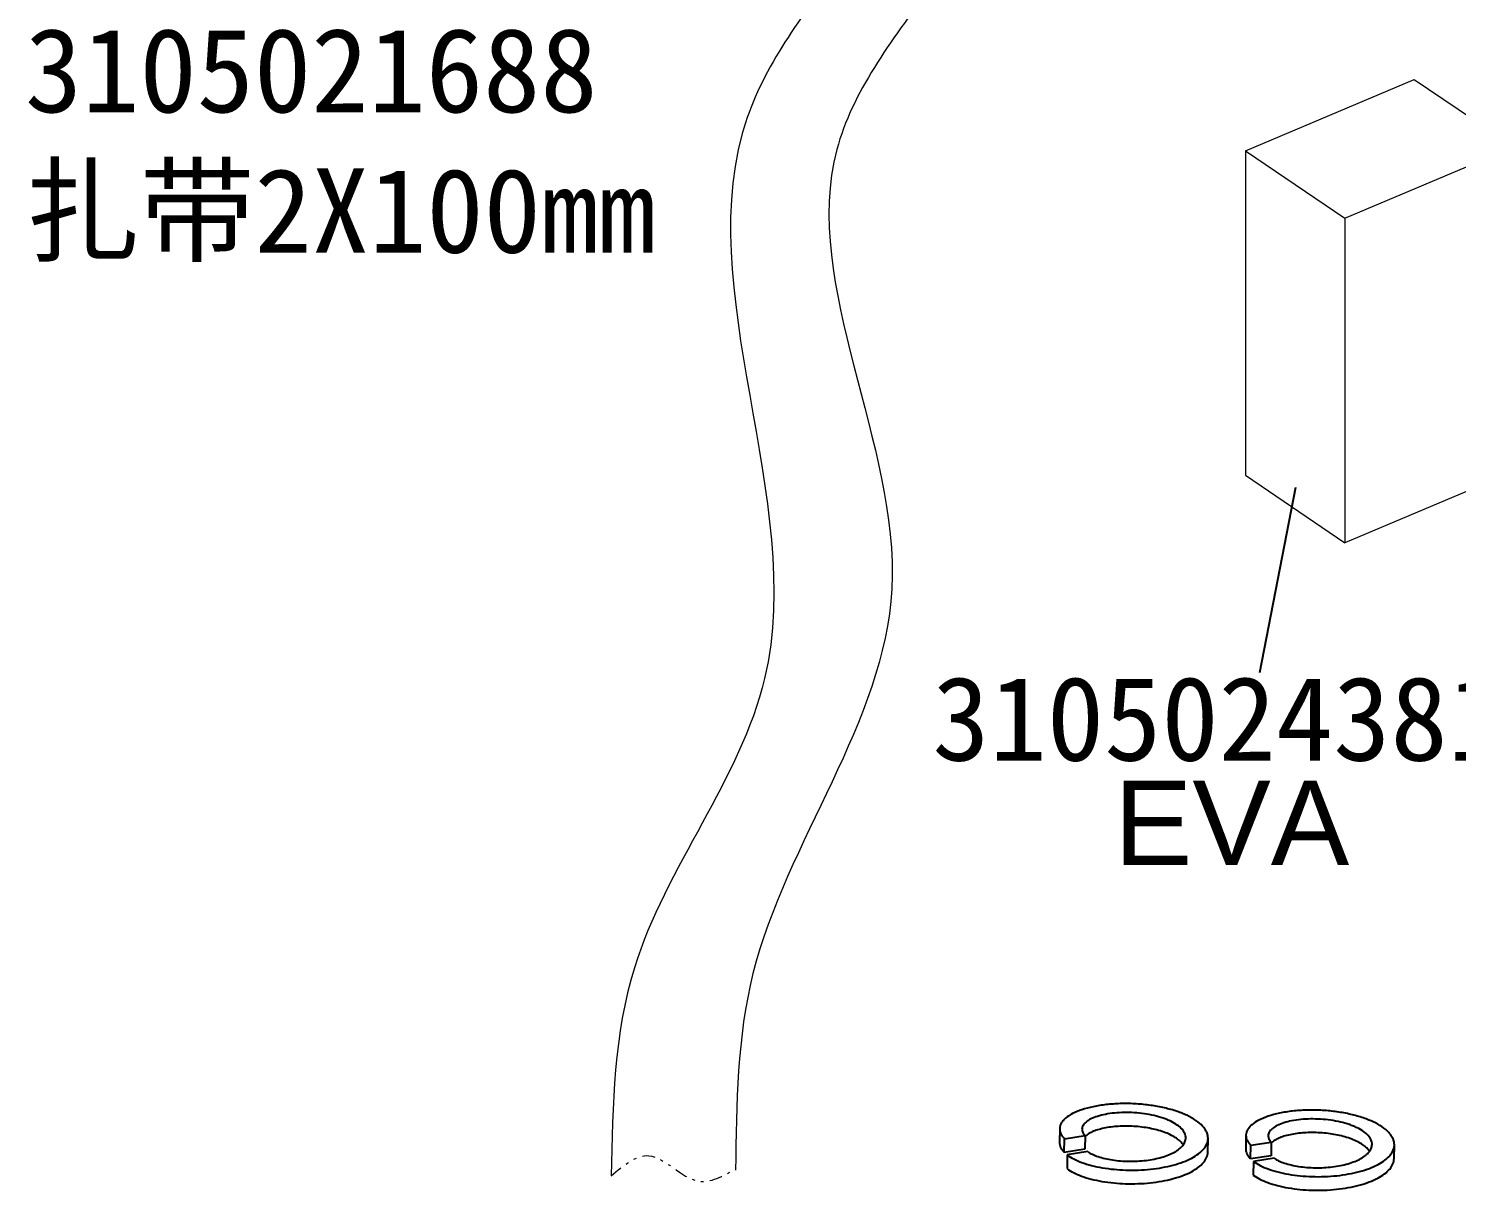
# Model space of a CAD drawing. Header units: millimetres. Extents: x 0 to 549, y 0 to 190.
# Drawn here: x 73.9 to 124.8, y 38.3 to 79.7 of the extents above; entities that cross this region are included whole.
import ezdxf

# ---------------------------------------------------------------- set-up
doc = ezdxf.new("R2010")
doc.units = ezdxf.units.MM
doc.linetypes.add('DIVIDE', pattern=[31.75, 12.7, -6.35, 0, -6.35, 0, -6.35])
doc.styles.get("Standard").update_dxf_attribs({"font": 'SimSun.ttf'})

msp = doc.modelspace()

# ---------------------------------------------------------------- linework, layer by layer
at = {"lineweight": 13}
for p, q in [((117.262, 75.349), (123.281, 77.889)), ((123.281, 77.889), (126.825, 75.483)), ((117.262, 75.349), (120.806, 72.943)), ((117.262, 75.349), (117.262, 63.787)), ((120.806, 72.943), (126.825, 75.483)), ((120.806, 72.943), (120.806, 61.381)), ((117.262, 63.787), (120.806, 61.381)), ((126.825, 63.921), (120.806, 61.381))]:
    msp.add_line(p, q, dxfattribs=at)
msp.add_line((117.779, 56.757), (119.061, 63.356))
at = {"color": 7, "linetype": 'Continuous'}
for p, q in [((110.644, 40.505), (110.634, 40.02)), ((110.819, 40.143), (111.546, 40.257)), ((111.546, 40.257), (111.536, 39.773)), ((117.282, 40.274), (117.272, 39.789)), ((110.809, 39.658), (110.819, 40.143)), ((111.536, 39.773), (110.809, 39.658)), ((115.921, 39.668), (115.931, 40.153)), ((117.447, 39.427), (117.457, 39.912)), ((117.457, 39.912), (118.184, 40.026)), ((118.184, 40.026), (118.174, 39.542)), ((122.558, 39.437), (122.569, 39.922)), ((110.915, 39.567), (110.905, 39.082)), ((111.643, 39.685), (110.915, 39.567)), ((118.174, 39.542), (117.447, 39.427)), ((117.553, 39.336), (117.543, 38.851)), ((118.281, 39.454), (117.553, 39.336))]:
    msp.add_line(p, q, dxfattribs=at)
for centre in [(111.945, 39.802), (118.583, 39.571)]:
    msp.add_arc(centre, 0.585, 131.3078, 133.1801, dxfattribs=at)
at = {"lineweight": 13}
for points in [[(102.928, 82.12), (99.509, 76.526), (100.127, 56.541), (95.489, 46.24), (94.664, 38.823)], [(106.01, 81.116), (102.704, 75.392), (104.663, 59.735), (99.715, 46.034), (99.096, 39.029)]]:
    msp.add_spline(points, degree=3, dxfattribs=at)
at = {"color": 7, "linetype": 'Continuous'}
for points, knots in [([(115.931, 40.153), (115.931, 40.19), (115.924, 40.267), (115.887, 40.38), (115.824, 40.491), (115.703, 40.642), (115.487, 40.817), (115.16, 40.996), (114.763, 41.147), (114.311, 41.267), (113.821, 41.351), (113.31, 41.397), (112.799, 41.402), (112.306, 41.369), (111.851, 41.298), (111.449, 41.192), (111.116, 41.058), (110.893, 40.918), (110.764, 40.793), (110.697, 40.701), (110.655, 40.604), (110.645, 40.537), (110.644, 40.505)], [0, 0, 0, 0, 0.01844, 0.037644, 0.058264, 0.080782, 0.132503, 0.19377, 0.263895, 0.34127, 0.423706, 0.508662, 0.593421, 0.675257, 0.751589, 0.82016, 0.879244, 0.927982, 0.948645, 0.967157, 0.984029, 1, 1, 1, 1]), ([(115.137, 40.169), (115.137, 40.196), (115.132, 40.252), (115.097, 40.364), (115.001, 40.502), (114.828, 40.648), (114.643, 40.752), (114.471, 40.828), (114.273, 40.901), (114.004, 40.977), (113.661, 41.04), (113.304, 41.076), (112.946, 41.085), (112.601, 41.066), (112.282, 41.02), (112.001, 40.951), (111.768, 40.862), (111.612, 40.768), (111.522, 40.684), (111.475, 40.621), (111.446, 40.556), (111.438, 40.51), (111.438, 40.488)], [0, 0, 0, 0, 0.018961, 0.038661, 0.082509, 0.134886, 0.196635, 0.230879, 0.267136, 0.34474, 0.427307, 0.512305, 0.597023, 0.678733, 0.754849, 0.823099, 0.881734, 0.929855, 0.950129, 0.968193, 0.984564, 1, 1, 1, 1]), ([(122.569, 39.922), (122.569, 39.959), (122.562, 40.036), (122.525, 40.149), (122.462, 40.26), (122.341, 40.411), (122.125, 40.586), (121.798, 40.764), (121.401, 40.916), (120.949, 41.036), (120.459, 41.12), (119.948, 41.166), (119.437, 41.171), (118.944, 41.138), (118.489, 41.066), (118.087, 40.961), (117.754, 40.827), (117.531, 40.687), (117.402, 40.562), (117.335, 40.469), (117.293, 40.373), (117.283, 40.306), (117.282, 40.274)], [0, 0, 0, 0, 0.01844, 0.037644, 0.058264, 0.080782, 0.132503, 0.19377, 0.263895, 0.34127, 0.423706, 0.508662, 0.593421, 0.675257, 0.751589, 0.82016, 0.879244, 0.927982, 0.948645, 0.967157, 0.984029, 1, 1, 1, 1]), ([(121.775, 39.938), (121.775, 39.965), (121.77, 40.021), (121.734, 40.133), (121.639, 40.271), (121.465, 40.417), (121.281, 40.521), (121.109, 40.597), (120.911, 40.67), (120.642, 40.746), (120.299, 40.809), (119.941, 40.845), (119.584, 40.854), (119.239, 40.835), (118.92, 40.789), (118.639, 40.72), (118.406, 40.631), (118.25, 40.537), (118.16, 40.453), (118.113, 40.39), (118.084, 40.325), (118.076, 40.279), (118.076, 40.257)], [0, 0, 0, 0, 0.018961, 0.038661, 0.082509, 0.134886, 0.196635, 0.230879, 0.267136, 0.34474, 0.427307, 0.512305, 0.597023, 0.678733, 0.754849, 0.823099, 0.881734, 0.929855, 0.950129, 0.968193, 0.984564, 1, 1, 1, 1]), ([(110.644, 40.505), (110.644, 40.474), (110.65, 40.411), (110.684, 40.317), (110.741, 40.226), (110.791, 40.171), (110.819, 40.143)], [0, 0, 0, 0, 0.223941, 0.459331, 0.715736, 1, 1, 1, 1]), ([(111.438, 40.488), (111.438, 40.469), (111.442, 40.428), (111.471, 40.346), (111.514, 40.291), (111.546, 40.257)], [0, 0, 0, 0, 0.225232, 0.461505, 1, 1, 1, 1]), ([(115.05, 39.928), (115.021, 39.972), (114.945, 40.058), (114.801, 40.171), (114.621, 40.274), (114.329, 40.401), (113.905, 40.518), (113.36, 40.594), (112.807, 40.603), (112.367, 40.555), (112.053, 40.483), (111.855, 40.417), (111.691, 40.339), (111.597, 40.276), (111.559, 40.242)], [0, 0, 0, 0, 0.042473, 0.091347, 0.146876, 0.208695, 0.347622, 0.498872, 0.650751, 0.791236, 0.853855, 0.909912, 0.9587, 1, 1, 1, 1]), ([(117.282, 40.274), (117.281, 40.243), (117.288, 40.179), (117.322, 40.086), (117.379, 39.995), (117.429, 39.94), (117.457, 39.912)], [0, 0, 0, 0, 0.223941, 0.459331, 0.715736, 1, 1, 1, 1]), ([(118.076, 40.257), (118.075, 40.238), (118.08, 40.197), (118.109, 40.115), (118.151, 40.06), (118.184, 40.026)], [0, 0, 0, 0, 0.225232, 0.461505, 1, 1, 1, 1]), ([(121.688, 39.697), (121.659, 39.741), (121.583, 39.827), (121.439, 39.94), (121.259, 40.043), (120.967, 40.17), (120.543, 40.287), (119.998, 40.363), (119.445, 40.372), (119.005, 40.324), (118.691, 40.252), (118.493, 40.186), (118.328, 40.108), (118.235, 40.044), (118.197, 40.011)], [0, 0, 0, 0, 0.042473, 0.091347, 0.146876, 0.208695, 0.347622, 0.498872, 0.650751, 0.791236, 0.853855, 0.909912, 0.9587, 1, 1, 1, 1]), ([(110.634, 40.02), (110.634, 39.989), (110.64, 39.926), (110.674, 39.833), (110.731, 39.742), (110.781, 39.686), (110.809, 39.658)], [0, 0, 0, 0, 0.223941, 0.459331, 0.715736, 1, 1, 1, 1]), ([(110.915, 39.567), (110.988, 39.513), (111.156, 39.412), (111.446, 39.289), (111.785, 39.186), (112.307, 39.076), (113.013, 39.01), (113.732, 39.035), (114.295, 39.114), (114.684, 39.199), (115.036, 39.31), (115.34, 39.444), (115.589, 39.597), (115.777, 39.767), (115.898, 39.953), (115.929, 40.089), (115.931, 40.153)], [0, 0, 0, 0, 0.048814, 0.105765, 0.170136, 0.240743, 0.394396, 0.552948, 0.629529, 0.701984, 0.768829, 0.828892, 0.881471, 0.926559, 0.96522, 1, 1, 1, 1]), ([(111.643, 39.685), (111.695, 39.649), (111.816, 39.583), (112.021, 39.502), (112.261, 39.436), (112.626, 39.367), (113.118, 39.33), (113.618, 39.356), (114.007, 39.418), (114.277, 39.482), (114.52, 39.564), (114.73, 39.661), (114.902, 39.772), (115.031, 39.894), (115.115, 40.027), (115.136, 40.124), (115.137, 40.169)], [0, 0, 0, 0, 0.049107, 0.106312, 0.170826, 0.241435, 0.394683, 0.552449, 0.628596, 0.700661, 0.767211, 0.827133, 0.879777, 0.925187, 0.964437, 1, 1, 1, 1]), ([(117.272, 39.789), (117.271, 39.758), (117.278, 39.695), (117.312, 39.602), (117.369, 39.511), (117.419, 39.455), (117.447, 39.427)], [0, 0, 0, 0, 0.223941, 0.459331, 0.715736, 1, 1, 1, 1]), ([(117.553, 39.336), (117.625, 39.282), (117.794, 39.181), (118.083, 39.058), (118.423, 38.955), (118.945, 38.845), (119.651, 38.778), (120.37, 38.803), (120.933, 38.883), (121.322, 38.968), (121.674, 39.079), (121.978, 39.213), (122.227, 39.366), (122.415, 39.536), (122.536, 39.722), (122.567, 39.858), (122.569, 39.922)], [0, 0, 0, 0, 0.048814, 0.105765, 0.170136, 0.240743, 0.394396, 0.552948, 0.629529, 0.701984, 0.768829, 0.828892, 0.881471, 0.926559, 0.96522, 1, 1, 1, 1]), ([(118.281, 39.454), (118.333, 39.418), (118.454, 39.352), (118.659, 39.271), (118.898, 39.205), (119.264, 39.136), (119.756, 39.099), (120.256, 39.125), (120.645, 39.187), (120.915, 39.251), (121.158, 39.333), (121.368, 39.43), (121.539, 39.54), (121.669, 39.663), (121.753, 39.796), (121.774, 39.892), (121.775, 39.938)], [0, 0, 0, 0, 0.049107, 0.106312, 0.170826, 0.241435, 0.394683, 0.552449, 0.628596, 0.700661, 0.767211, 0.827133, 0.879777, 0.925187, 0.964437, 1, 1, 1, 1]), ([(110.905, 39.082), (110.977, 39.028), (111.146, 38.927), (111.435, 38.804), (111.775, 38.701), (112.297, 38.591), (113.003, 38.525), (113.722, 38.55), (114.285, 38.629), (114.674, 38.715), (115.026, 38.826), (115.33, 38.959), (115.579, 39.112), (115.767, 39.282), (115.888, 39.468), (115.919, 39.604), (115.921, 39.668)], [0, 0, 0, 0, 0.048814, 0.105765, 0.170136, 0.240743, 0.394396, 0.552948, 0.629529, 0.701984, 0.768829, 0.828892, 0.881471, 0.926559, 0.96522, 1, 1, 1, 1]), ([(117.543, 38.851), (117.615, 38.797), (117.784, 38.696), (118.073, 38.573), (118.413, 38.47), (118.935, 38.36), (119.64, 38.294), (120.36, 38.319), (120.922, 38.398), (121.312, 38.484), (121.663, 38.595), (121.968, 38.728), (122.217, 38.881), (122.405, 39.051), (122.526, 39.237), (122.557, 39.373), (122.558, 39.437)], [0, 0, 0, 0, 0.048814, 0.105765, 0.170136, 0.240743, 0.394396, 0.552948, 0.629529, 0.701984, 0.768829, 0.828892, 0.881471, 0.926559, 0.96522, 1, 1, 1, 1])]:
    msp.add_open_spline(points, degree=3, knots=knots, dxfattribs=at)
at = {"color": 2, "linetype": 'DIVIDE', "lineweight": 13, "ltscale": 0.035423}
msp.add_spline([(94.664, 38.823), (96.002, 39.541), (97.764, 38.637), (99.097, 39.065)], degree=3, dxfattribs=at)

# ---------------------------------------------------------------- texts
at = {"insert": (73.77, 79.716), "char_height": 3, "width": 35.50176, "attachment_point": 1}
msp.add_mtext('3105021688\\P扎带2X100mm', dxfattribs=at)
at = {"color": 1, "char_height": 3, "width": 35.50176, "attachment_point": 1}
for s, insert in [('3105024381', (106.105, 56.617)), ('{\\fArial|b0|i0|c0|p32;EVA  }', (112.577, 52.902))]:
    msp.add_mtext(s, dxfattribs=dict(at, insert=insert))

doc.saveas('drawing.dxf')
